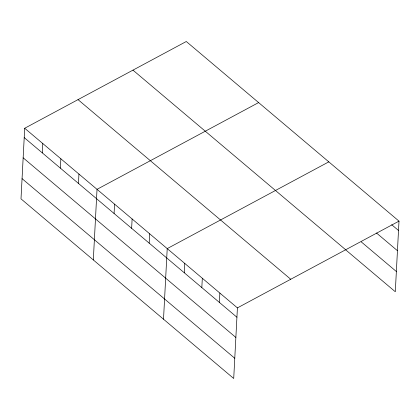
<?xml version="1.0" encoding="UTF-8"?>
<svg xmlns="http://www.w3.org/2000/svg" width="420" height="420" viewBox="0 0 420 420"><rect width="100%" height="100%" fill="white"/><g stroke="black" fill="none" stroke-linecap="round" stroke-linejoin="round"><path stroke-width="0.63" d="M24.701 128.258L21 198.865L233.714 378.494L237.416 307.886L24.701 128.258L186.286 41.507L399 221.135L395.299 291.743L345.576 249.753M42.289 152.875L42.782 143.525M60.37 168.142L60.863 158.797M78.451 183.414L78.944 174.064M93.324 259.938L97.025 189.331L258.61 102.58M114.083 213.502L114.571 204.152M131.633 228.317L132.121 218.972M149.179 243.138L149.672 233.788M163.517 319.216L167.218 248.609L328.802 161.858M184.28 272.78L184.769 263.429M201.826 287.595L202.319 278.245M219.377 302.416L219.865 293.066M237.416 307.886L399 221.135M391.687 224.721L398.512 230.486M376.488 233L397.451 250.698M361.263 241.889L396.359 271.525M132.962 70.135L345.676 249.764M78.026 99.629L290.74 279.258M24.213 137.608L236.927 317.237M23.153 157.82L235.867 337.449M22.061 178.652L234.775 358.276"/></g></svg>
